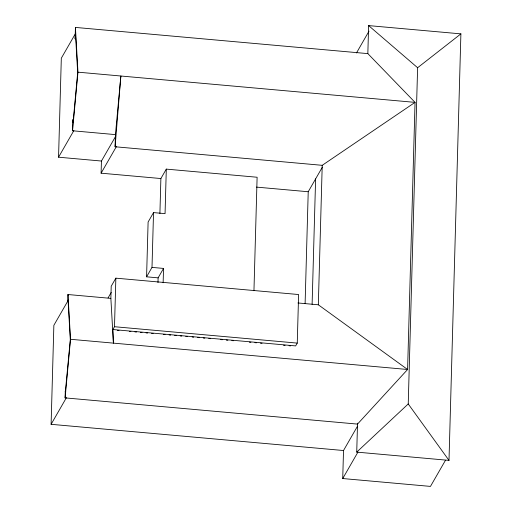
<?xml version="1.0" encoding="UTF-8"?>
<svg xmlns="http://www.w3.org/2000/svg" width="512" height="512" viewBox="0 0 512 512"><rect width="100%" height="100%" fill="white"/><g stroke="black" fill="none" stroke-linecap="round" stroke-linejoin="round"><path stroke-width="0.77" d="M357.523 426.157L343.514 450.522L51.104 424.314L53.862 325.312L67.987 300.755M115.558 136.486L101.44 161.043L58.554 157.197L61.318 58.195L75.462 33.594M110.867 298.374L111.206 286.234L115.853 278.157L298.611 294.534L297.254 343.104L295.642 345.907L112.883 329.53L113.408 343.13L110.867 298.374L67.981 294.528L67.795 301.382L68.038 300.058L70.291 339.693L65.357 391.814L65.293 391.04L65.101 397.888L357.51 424.096L407.597 369.491L415.046 102.374L367.84 53.619L75.43 27.418L75.11 38.918L75.501 34.445L77.677 72.691L73.037 122.778L73.133 119.315L72.858 119.802L72.55 130.771L115.437 134.618L115.098 146.758L322.221 165.318L415.046 102.374L77.971 72.166L75.43 27.418M253.952 290.714L257.114 177.248L166.304 169.114L160.883 178.541L101.101 173.184L101.44 161.043M112.659 329.92L114.496 326.72L115.853 278.157M146.579 276.819L152 267.392L163.539 268.422L158.112 277.856L146.579 276.819L148.109 222.029L153.53 212.595L165.062 213.632L166.304 169.114M152 267.392L153.53 212.595M157.984 282.624L158.112 277.856M159.91 213.523L160.883 178.541M163.136 282.733L163.539 268.422M305.107 303.616L308.224 191.744L322.33 167.219M312.109 304.358L315.61 178.906M68.448 295.501L67.981 294.528L70.522 339.283L407.597 369.491L318.33 304.794L322.221 165.318M445.498 460.243L430.458 486.4L342.733 478.541L343.514 450.522M367.84 53.619L368.621 25.6L460.896 33.869L448.998 460.384L356.73 452.115L357.536 423.162M448.998 460.384L408.237 403.949L417.613 67.725L460.896 33.869M115.098 146.758L120.858 76.013L115.437 134.618M77.971 72.166L72.55 130.771L73.299 130.362M70.522 339.283L65.101 397.888L65.85 397.478M58.554 157.197L73.85 130.598M101.101 173.184L116.397 146.579M108.07 297.914L111.213 292.461M51.104 424.314L66.4 397.715M356.467 52.973L369.018 31.142M342.733 478.541L357.914 452.141M356.73 452.115L408.237 403.949M256.474 187.11L308.224 191.744M297.894 302.963L318.33 304.794M114.496 326.72L297.254 343.104M117.427 330.342L119.021 330.49M129.35 331.411L130.938 331.552M134.912 331.91L136.499 332.051M140.474 332.41L142.061 332.55M146.035 332.909L147.622 333.05M151.597 333.408L153.184 333.549M163.514 334.477L165.101 334.618M169.075 334.976L170.669 335.117M174.637 335.469L176.23 335.616M180.198 335.968L181.792 336.115M185.766 336.467L187.354 336.608M192.122 337.037L193.709 337.178M197.683 337.536L199.27 337.677M203.245 338.035L204.832 338.176M208.806 338.534L210.394 338.675M220.723 339.603L222.317 339.744M226.285 340.102L227.878 340.243M231.853 340.602L233.44 340.742M249.331 342.163L250.918 342.31M254.893 342.662L256.48 342.803M260.454 343.162L262.042 343.302M283.501 345.229L285.088 345.37M289.062 345.728L290.65 345.869M368.621 25.6L417.613 67.725M65.293 391.04L65.76 392.013"/></g></svg>
